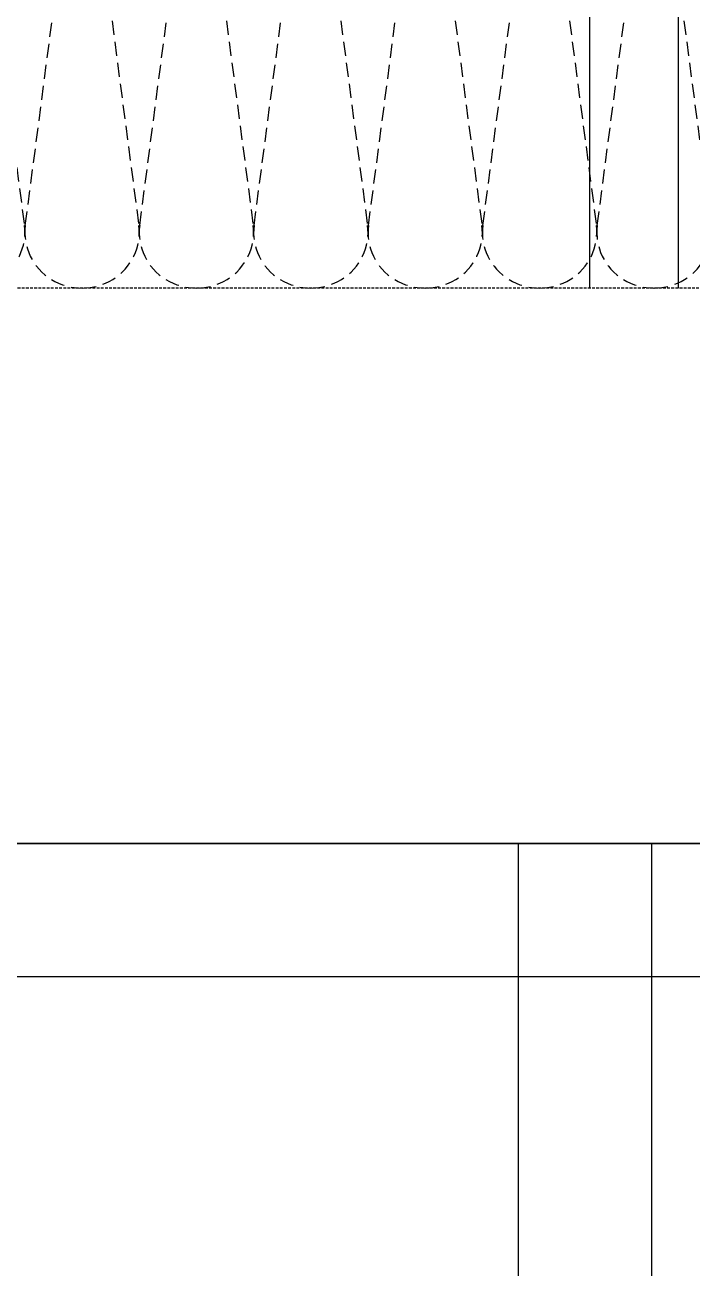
# Model space of a CAD drawing. Header units: millimetres. Extents: x 0 to 119933, y -45162 to 41221.
# Drawn here: x 4953.3 to 5013.4, y -5301.6 to -5189.7 of the extents above; entities that cross this region are included whole.
import ezdxf
from ezdxf.xclip import XClip

# ---------------------------------------------------------------- set-up
doc = ezdxf.new("R2010")
doc.units = ezdxf.units.MM
doc.header["$XCLIPFRAME"] = 0
doc.linetypes.add('HIDDEN', pattern=[0.375, 0.25, -0.125])
for name, color, linetype in [('F_CONC', 7, 'Continuous'), ('F_INSU', 8, 'Continuous'), ('F_STEL', 3, 'Continuous'), ('INSUL', 8, 'Continuous'), ('WELD', 6, 'Continuous')]:
    doc.layers.add(name, color=color, linetype=linetype)

# ---------------------------------------------------------------- blocks, each defined once
blk = doc.blocks.new('is')
at = {"color": 8, "linetype": 'HIDDEN'}
blk.add_lwpolyline([(2, 0, 0.4517184411411627), (1.007969270657643, -1.125996158832205), (1.992030729342357, -8.874003841167799, -1.135041612651112), (0.00796927065764308, -8.874003841167793), (0.9920307293423569, -1.125996158832205, 0.4517184411411628), (0, 0)], format="xyb", dxfattribs=at)
blk = doc.blocks.new('A$C29073de8')
for points in [[(-125, 0), (125, 0), (125, -12), (-125, -12)], [(-56, 0), (-44, 0), (-44, -200), (-56, -200)]]:
    blk.add_lwpolyline(points, close=True)

msp = doc.modelspace()

# ---------------------------------------------------------------- linework, layer by layer
at = {"layer": 'F_CONC', "color": 5, "elevation": 0.5627158239074666}
msp.add_lwpolyline([(5528.761903988387, -5663.375379506675), (6379.455634842583, -5663.375379506675), (6379.455634842583, -5263.375379506675), (4928.761904010738, -5263.375379506675), (4928.761904010738, -6263.375379506675), (3841.088957998159, -6263.375379506675), (3841.088957998159, -6463.375379506675), (5128.761904010738, -6463.375379506675), (5128.761904010738, -6565.094956253424), (5528.761903988387, -6565.094956253424)], close=True, dxfattribs=at)
at = {"layer": 'F_INSU', "color": 8, "linetype": 'HIDDEN', "elevation": 0.5627158239074666}
msp.add_lwpolyline([(5010.501424139598, -5179.88481544069), (5010.501424136804, -5163.37656275771), (5190.279449891299, -5163.375379650332), (5190.279449891299, -5213.375363334724), (4901.795375365997, -5213.375379506675), (4901.795375365997, -5179.88483161264)], close=True, dxfattribs=at)
at = {"layer": 'WELD', "color": 3}
for p, q in [((5004.163707770174, -5188.375379506675, 0.2753761315615573), (5004.163707675412, -5213.375379506675, 0.2733121210602794)), ((5012.163707770174, -5188.375379506675, 0.276960122924748), (5012.163707675412, -5213.375379506675, 0.2748961124234701))]:
    msp.add_line(p, q, dxfattribs=at)

# ---------------------------------------------------------------- block references
at = {"layer": 'INSUL'}
ref = msp.add_blockref('is', (4901.795046319719, -5163.375463050152, 1.112508049016342), dxfattribs=dict(at, xscale=5.151501330811056, yscale=4.999998368330714, zscale=5.151501330811056, rotation=3.211908773630913e-06, row_count=1, column_count=28, row_spacing=-1.058791184067875e-22, column_spacing=10.30300266162211))
XClip(ref).set_block_clipping_path([(21.101882716058753, -3.3018727744056378), (21.101882895141898, -0.00022116036780062132), (56.00006387383473, 1.3445576769299805e-05), (56.00006332973862, -9.99998655463969), (6.332973862299696e-05, -9.99998655463969), (6.369418406393379e-05, -3.301874790018701)])

# ---------------------------------------------------------------- next in the draw order: block references
at = {"layer": 'F_STEL'}
msp.add_blockref('A$C29073de8', (5053.761904010738, -5263.375379506675, 0.5627158239074666), dxfattribs=at)

doc.saveas('drawing.dxf')
